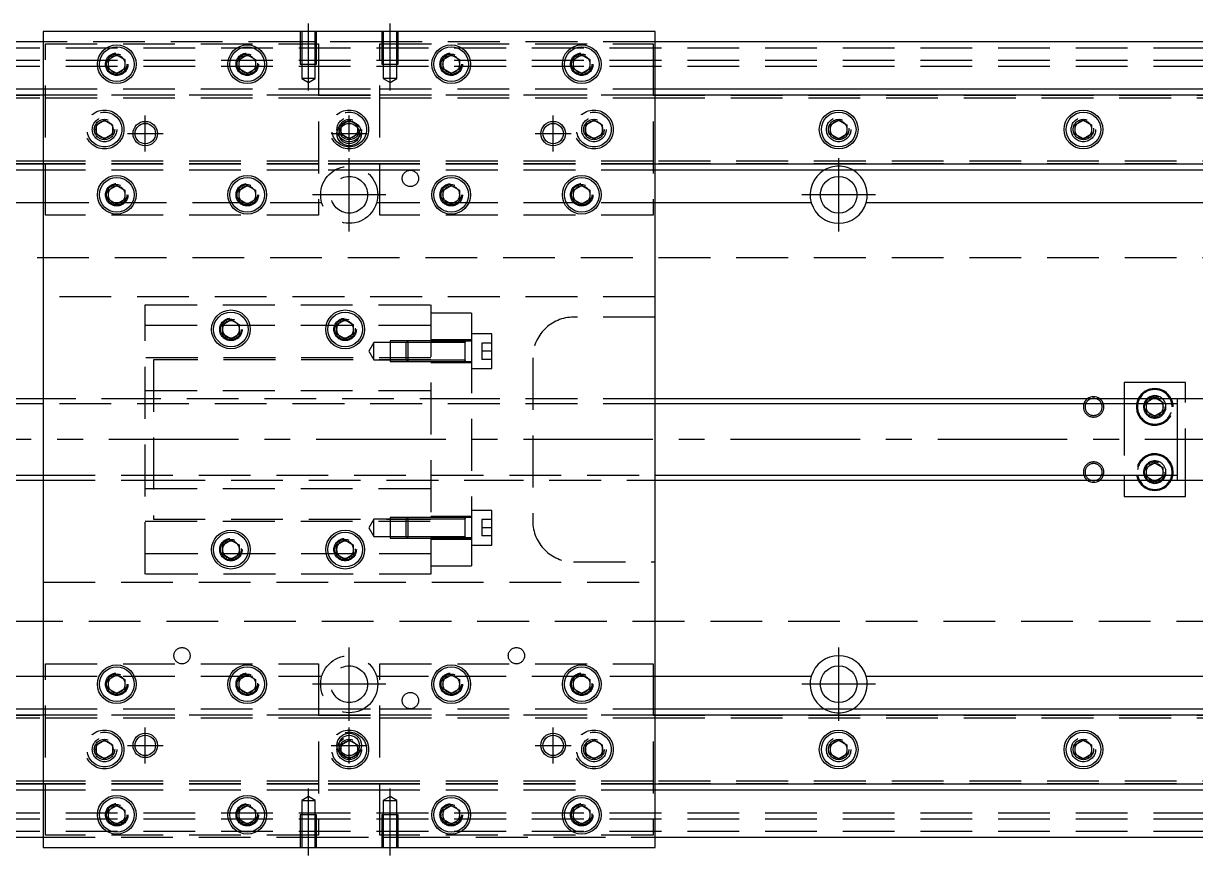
# Model space of a CAD drawing. Extents: x -20 to 741, y -255 to 102.
# Drawn here: x 180.1 to 467.5, y -102 to 102 of the extents above; entities that cross this region are included whole.
import ezdxf

# ---------------------------------------------------------------- set-up
doc = ezdxf.new("R2010")
doc.units = 0
doc.linetypes.add('CENTER', pattern=[50.8, 31.75, -6.35, 6.35, -6.35])
doc.linetypes.add('DASHED', pattern=[19.05, 12.7, -6.35])
doc.layers.get('0').update_dxf_attribs({"linetype": 'CONTINUOUS'})
doc.layers.add('CENTER', color=1, linetype='CENTER')

msp = doc.modelspace()

# ---------------------------------------------------------------- linework, layer by layer
at = {"color": 7, "linetype": 'CONTINUOUS'}
for p, q in [((335, 100), (185, 100)), ((185, 100), (185, -100)), ((335, -100), (335, 100)), ((185, 97.5), (0, 97.5)), ((520, 97.5), (335, 97.5)), ((201, 93.1547), (203, 94.309402)), ((201, 90.8453), (201, 93.1547)), ((203, 94.309402), (205, 93.1547)), ((205, 93.1547), (205, 90.8453)), ((233, 93.1547), (235, 94.309402)), ((233, 90.8453), (233, 93.1547)), ((235, 94.309402), (237, 93.1547)), ((237, 93.1547), (237, 90.8453)), ((283, 93.1547), (285, 94.309402)), ((283, 90.8453), (283, 93.1547)), ((285, 94.309402), (287, 93.1547)), ((287, 93.1547), (287, 90.8453)), ((315, 93.1547), (317, 94.309402)), ((315, 90.8453), (315, 93.1547)), ((317, 94.309402), (319, 93.1547)), ((319, 93.1547), (319, 90.8453)), ((203, 89.690598), (201, 90.8453)), ((205, 90.8453), (203, 89.690598)), ((235, 89.690598), (233, 90.8453)), ((237, 90.8453), (235, 89.690598)), ((285, 89.690598), (283, 90.8453)), ((287, 90.8453), (285, 89.690598)), ((317, 89.690598), (315, 90.8453)), ((319, 90.8453), (317, 89.690598)), ((0, 86), (185, 86)), ((0, 84.460392), (185, 84.460392)), ((335, 86), (520, 86)), ((335, 84.460392), (520, 84.460392)), ((378, 77.1547), (380, 78.309402)), ((380, 78.309402), (382, 77.1547)), ((438, 77.1547), (440, 78.309402)), ((440, 78.309402), (442, 77.1547)), ((378, 74.8453), (378, 77.1547)), ((380, 73.690598), (378, 74.8453)), ((382, 74.8453), (380, 73.690598)), ((382, 77.1547), (382, 74.8453)), ((438, 74.8453), (438, 77.1547)), ((440, 73.690598), (438, 74.8453)), ((442, 74.8453), (440, 73.690598)), ((442, 77.1547), (442, 74.8453)), ((185, 67.539608), (0, 67.539608)), ((520, 67.539608), (335, 67.539608)), ((185, 66), (0, 66)), ((520, 66), (335, 66)), ((201, 61.1547), (203, 62.309402)), ((201, 58.8453), (201, 61.1547)), ((203, 62.309402), (205, 61.1547)), ((205, 61.1547), (205, 58.8453)), ((233, 61.1547), (235, 62.309402)), ((233, 58.8453), (233, 61.1547)), ((235, 62.309402), (237, 61.1547)), ((237, 61.1547), (237, 58.8453)), ((283, 61.1547), (285, 62.309402)), ((283, 58.8453), (283, 61.1547)), ((285, 62.309402), (287, 61.1547)), ((287, 61.1547), (287, 58.8453)), ((315, 61.1547), (317, 62.309402)), ((315, 58.8453), (315, 61.1547)), ((317, 62.309402), (319, 61.1547)), ((319, 61.1547), (319, 58.8453)), ((185, 58), (146.708204, 58)), ((203, 57.690598), (201, 58.8453)), ((205, 58.8453), (203, 57.690598)), ((235, 57.690598), (233, 58.8453)), ((237, 58.8453), (235, 57.690598)), ((285, 57.690598), (283, 58.8453)), ((287, 58.8453), (285, 57.690598)), ((317, 57.690598), (315, 58.8453)), ((319, 58.8453), (317, 57.690598)), ((373.291796, 58), (335, 58)), ((493.291796, 58), (386.708204, 58)), ((229, 28.1547), (231, 29.309402)), ((231, 29.309402), (233, 28.1547)), ((257, 28.1547), (259, 29.309402)), ((259, 29.309402), (261, 28.1547)), ((229, 25.8453), (229, 28.1547)), ((233, 28.1547), (233, 25.8453)), ((257, 25.8453), (257, 28.1547)), ((261, 28.1547), (261, 25.8453)), ((231, 24.690598), (229, 25.8453)), ((233, 25.8453), (231, 24.690598)), ((259, 24.690598), (257, 25.8453)), ((261, 25.8453), (259, 24.690598)), ((450, 14), (450, 10)), ((465, 14), (450, 14)), ((465, 10), (465, 14)), ((185, 10), (28, 10)), ((463, 10), (335, 10)), ((456.964102, 10), (457.5, 10.309402)), ((457.5, 10.309402), (458.035898, 10)), ((463, 10), (462.995, 10)), ((463, 10), (463, -10)), ((472, 10), (463, 10)), ((463.005, 10), (463, 10)), ((28, -10), (185, -10)), ((335, -10), (463, -10)), ((450, -10), (450, -14)), ((457.5, -10.309402), (456.964102, -10)), ((458.035898, -10), (457.5, -10.309402)), ((462.995, -10), (463, -10)), ((463, -10), (472, -10)), ((463, -10), (463.005, -10)), ((465, -14), (465, -10)), ((450, -14), (465, -14)), ((288.4, -19.550636), (288.4, -19.15063)), ((229, -25.8453), (231, -24.690598)), ((229, -28.1547), (229, -25.8453)), ((231, -24.690598), (233, -25.8453)), ((233, -25.8453), (233, -28.1547)), ((257, -25.8453), (259, -24.690598)), ((257, -28.1547), (257, -25.8453)), ((259, -24.690598), (261, -25.8453)), ((261, -25.8453), (261, -28.1547)), ((288.4, -24.15064), (288.4, -23.750636)), ((231, -29.309402), (229, -28.1547)), ((233, -28.1547), (231, -29.309402)), ((259, -29.309402), (257, -28.1547)), ((261, -28.1547), (259, -29.309402)), ((146.708204, -58), (185, -58)), ((201, -58.8453), (203, -57.690598)), ((201, -61.1547), (201, -58.8453)), ((203, -57.690598), (205, -58.8453)), ((205, -58.8453), (205, -61.1547)), ((233, -58.8453), (235, -57.690598)), ((233, -61.1547), (233, -58.8453)), ((235, -57.690598), (237, -58.8453)), ((237, -58.8453), (237, -61.1547)), ((283, -58.8453), (285, -57.690598)), ((283, -61.1547), (283, -58.8453)), ((285, -57.690598), (287, -58.8453)), ((287, -58.8453), (287, -61.1547)), ((315, -58.8453), (317, -57.690598)), ((315, -61.1547), (315, -58.8453)), ((317, -57.690598), (319, -58.8453)), ((319, -58.8453), (319, -61.1547)), ((335, -58), (373.291796, -58)), ((386.708204, -58), (493.291796, -58)), ((203, -62.309402), (201, -61.1547)), ((205, -61.1547), (203, -62.309402)), ((235, -62.309402), (233, -61.1547)), ((237, -61.1547), (235, -62.309402)), ((285, -62.309402), (283, -61.1547)), ((287, -61.1547), (285, -62.309402)), ((317, -62.309402), (315, -61.1547)), ((319, -61.1547), (317, -62.309402)), ((0, -66), (185, -66)), ((335, -66), (520, -66)), ((0, -67.539608), (185, -67.539608)), ((335, -67.539608), (520, -67.539608)), ((378, -74.8453), (380, -73.690598)), ((380, -73.690598), (382, -74.8453)), ((438, -74.8453), (440, -73.690598)), ((440, -73.690598), (442, -74.8453)), ((378, -77.1547), (378, -74.8453)), ((380, -78.309402), (378, -77.1547)), ((382, -77.1547), (380, -78.309402)), ((382, -74.8453), (382, -77.1547)), ((438, -77.1547), (438, -74.8453)), ((440, -78.309402), (438, -77.1547)), ((442, -77.1547), (440, -78.309402)), ((442, -74.8453), (442, -77.1547)), ((185, -84.460392), (0, -84.460392)), ((185, -86), (0, -86)), ((520, -84.460392), (335, -84.460392)), ((520, -86), (335, -86)), ((201, -90.8453), (203, -89.690598)), ((201, -93.1547), (201, -90.8453)), ((203, -89.690598), (205, -90.8453)), ((205, -90.8453), (205, -93.1547)), ((233, -90.8453), (235, -89.690598)), ((233, -93.1547), (233, -90.8453)), ((235, -89.690598), (237, -90.8453)), ((237, -90.8453), (237, -93.1547)), ((283, -90.8453), (285, -89.690598)), ((283, -93.1547), (283, -90.8453)), ((285, -89.690598), (287, -90.8453)), ((287, -90.8453), (287, -93.1547)), ((315, -90.8453), (317, -89.690598)), ((315, -93.1547), (315, -90.8453)), ((317, -89.690598), (319, -90.8453)), ((319, -90.8453), (319, -93.1547)), ((203, -94.309402), (201, -93.1547)), ((205, -93.1547), (203, -94.309402)), ((235, -94.309402), (233, -93.1547)), ((237, -93.1547), (235, -94.309402)), ((285, -94.309402), (283, -93.1547)), ((287, -93.1547), (285, -94.309402)), ((317, -94.309402), (315, -93.1547)), ((319, -93.1547), (317, -94.309402)), ((0, -97.5), (185, -97.5)), ((335, -97.5), (520, -97.5)), ((185, -100), (335, -100))]:
    msp.add_line(p, q, dxfattribs=at)
at = {"color": 3, "linetype": 'DASHED'}
for p, q in [((248.000006, 100), (248.000006, 92)), ((248.35, 100), (248.35, 92)), ((251.65, 92), (251.65, 100)), ((251.999994, 92), (251.999994, 100)), ((268.000006, 100), (268.000006, 92)), ((268.35, 100), (268.35, 92)), ((271.65, 92), (271.65, 100)), ((271.999994, 92), (271.999994, 100)), ((0, 96), (520, 96)), ((248.000006, 97.5), (185, 97.5)), ((185.5, 97), (252.5, 97)), ((185.5, 55), (185.5, 97)), ((251.999994, 97.5), (248.000006, 97.5)), ((268.000006, 97.5), (251.999994, 97.5)), ((252.5, 97), (252.5, 55)), ((267.5, 55), (267.5, 97)), ((267.5, 97), (334.5, 97)), ((271.999994, 97.5), (268.000006, 97.5)), ((335, 97.5), (271.999994, 97.5)), ((334.5, 97), (334.5, 55)), ((0, 93), (520, 93)), ((200.5, 92), (200.512884, 92.253488)), ((237.483582, 92.286038), (237.5, 92)), ((248.000006, 92), (251.999994, 92)), ((248.35, 92), (248.35, 88.5)), ((251.65, 88.5), (251.65, 92)), ((268.000006, 92), (271.999994, 92)), ((268.35, 92), (268.35, 88.5)), ((271.65, 88.5), (271.65, 92)), ((282.5, 92), (282.518502, 92.303588)), ((314.5, 92), (314.512884, 92.253488)), ((0, 91.5), (520, 91.5)), ((251.65, 88.5), (248.35, 88.5)), ((248.35, 88.5), (250, 87.547372)), ((250, 87.547372), (251.65, 88.5)), ((271.65, 88.5), (268.35, 88.5)), ((268.35, 88.5), (270, 87.547372)), ((270, 87.547372), (271.65, 88.5)), ((0, 84.403994), (185.5, 84.403994)), ((0, 83.8), (185.5, 83.8)), ((185, 86), (185.5, 86)), ((185, 84.460392), (185.5, 84.460392)), ((185.5, 86), (252.5, 86)), ((185.5, 84.460392), (252.5, 84.460392)), ((252.5, 84.403994), (185.5, 84.403994)), ((185.5, 83.8), (252.5, 83.8)), ((252.5, 86), (267.5, 86)), ((252.5, 84.460392), (267.5, 84.460392)), ((252.5, 84.403994), (267.5, 84.403994)), ((252.5, 83.8), (267.5, 83.8)), ((267.5, 86), (334.5, 86)), ((267.5, 84.460392), (334.5, 84.460392)), ((334.5, 84.403994), (267.5, 84.403994)), ((267.5, 83.8), (334.5, 83.8)), ((334.5, 86), (335, 86)), ((334.5, 84.460392), (335, 84.460392)), ((334.5, 84.403994), (520, 84.403994)), ((334.5, 83.8), (520, 83.8)), ((198, 77.1547), (200, 78.309402)), ((200, 78.309402), (202, 77.1547)), ((258, 77.1547), (260, 78.309402)), ((260, 78.309402), (262, 77.1547)), ((318, 77.1547), (320, 78.309402)), ((320, 78.309402), (322, 77.1547)), ((197.5, 76), (197.534018, 76.411016)), ((198, 74.8453), (198, 77.1547)), ((200, 73.690598), (198, 74.8453)), ((202, 74.8453), (200, 73.690598)), ((202, 77.1547), (202, 74.8453)), ((257.5, 76), (257.534018, 76.411016)), ((258, 74.8453), (258, 77.1547)), ((260, 73.690598), (258, 74.8453)), ((262, 74.8453), (260, 73.690598)), ((262, 77.1547), (262, 74.8453)), ((317.5, 76), (317.534018, 76.411016)), ((318, 74.8453), (318, 77.1547)), ((320, 73.690598), (318, 74.8453)), ((322, 74.8453), (320, 73.690598)), ((322, 77.1547), (322, 74.8453)), ((382.483582, 76.286038), (382.5, 76)), ((442.483582, 76.286038), (442.5, 76)), ((185.5, 68.2), (0, 68.2)), ((185.5, 67.596006), (0, 67.596006)), ((185.5, 67.539608), (185, 67.539608)), ((252.5, 68.2), (185.5, 68.2)), ((252.5, 67.596006), (185.5, 67.596006)), ((252.5, 67.539608), (185.5, 67.539608)), ((267.5, 68.2), (252.5, 68.2)), ((267.5, 67.596006), (252.5, 67.596006)), ((267.5, 67.539608), (252.5, 67.539608)), ((334.5, 68.2), (267.5, 68.2)), ((334.5, 67.596006), (267.5, 67.596006)), ((334.5, 67.539608), (267.5, 67.539608)), ((520, 68.2), (334.5, 68.2)), ((520, 67.596006), (334.5, 67.596006)), ((335, 67.539608), (334.5, 67.539608)), ((185.5, 66), (185, 66)), ((252.5, 66), (185.5, 66)), ((267.5, 66), (252.5, 66)), ((334.5, 66), (267.5, 66)), ((335, 66), (334.5, 66)), ((185.5, 58), (185, 58)), ((253.291796, 58), (185.5, 58)), ((200.5, 60), (200.512884, 60.253488)), ((232.5, 60), (232.512884, 60.253488)), ((334.5, 58), (266.708204, 58)), ((282.5, 60), (282.518502, 60.303588)), ((314.5, 60), (314.512884, 60.253488)), ((335, 58), (334.5, 58)), ((252.5, 55), (185.5, 55)), ((334.5, 55), (267.5, 55)), ((520, 44.5), (5.640312, 44.5)), ((335, 35), (185, 35)), ((210, -33), (210, 33)), ((210, 33), (280, 33)), ((280, 33), (280, -33)), ((290, 31), (280, 31)), ((290, 31), (290, 24.098756)), ((335, 30), (315, 30)), ((210, 28), (280, 28)), ((228.5, 27), (228.518502, 27.303588)), ((261.483582, 27.286038), (261.5, 27)), ((295, 25.900636), (290, 25.900636)), ((295, 17.400636), (295, 25.900636)), ((266, 23.750636), (264.787564, 21.650636)), ((266, 19.550636), (266, 23.750636)), ((270, 23.750636), (266, 23.750636)), ((270, 24.15063), (270, 19.15064)), ((274.39998, 24.15063), (270, 24.15063)), ((273.99998, 23.750636), (270, 23.750636)), ((274.4, 24.150636), (274, 23.750636)), ((274, 19.550636), (274, 23.750636)), ((280, 23.750636), (274, 23.750636)), ((274.4, 24.150636), (274.4, 19.150636)), ((280, 24.150636), (274.4, 24.150636)), ((280, 24.15063), (274.4, 24.15063)), ((290, 24.400636), (280, 24.400636)), ((290, 24.098756), (280, 24.098756)), ((288.405, 24.150636), (280.00002, 24.150636)), ((288.4, 23.750636), (280.00002, 23.750636)), ((290, 24.150636), (288.395, 24.150636)), ((288.4, 23.893236), (288.4, 24.150636)), ((288.4, 24.150636), (288.4, 23.893186)), ((288.4, 19.408084), (288.4, 23.893236)), ((290, 24.098756), (290, -24.098756)), ((292.5, 23.650636), (292.5, 21.650636)), ((295, 23.650636), (292.5, 23.650636)), ((264.787564, 21.650636), (266, 19.550636)), ((292.5, 21.650636), (292.5, 19.650636)), ((295, 21.650636), (292.5, 21.650636)), ((280, 20), (210, 20)), ((212, 19.5), (212, -19.5)), ((280, 19.5), (212, 19.5)), ((266, 19.550636), (270, 19.550636)), ((270, 19.550636), (273.99998, 19.550636)), ((270, 19.15064), (274.39998, 19.15064)), ((274, 19.550636), (274.4, 19.150636)), ((274, 19.550636), (280, 19.550636)), ((274.4, 19.15064), (280, 19.15064)), ((274.4, 19.150636), (280, 19.150636)), ((280, 18.900636), (290, 18.900636)), ((280.00002, 19.550636), (288.4, 19.550636)), ((280.00002, 19.150636), (288.405, 19.150636)), ((288.395, 19.150636), (290, 19.150636)), ((288.4, 19.408102), (288.4, 19.150636)), ((288.4, 19.150636), (288.4, 19.408084)), ((290, 17.400636), (295, 17.400636)), ((295, 19.650636), (292.5, 19.650636)), ((305, 20), (305, -20)), ((210, 12), (280, 12)), ((211.99998, 10), (185, 10)), ((335, 8.75), (185, 8.75)), ((290, 10), (212, 10)), ((335, 10), (290.00002, 10)), ((450, 10), (450, 8.75)), ((450, 8.75), (450, -8.75)), ((455.5, 9.1547), (456.964102, 10)), ((455.5, 8.75), (455.5, 9.1547)), ((455.5, 6.8453), (455.5, 8.75)), ((458.035898, 10), (459.5, 9.1547)), ((459.5, 9.1547), (459.5, 8.75)), ((459.5, 8.75), (459.5, 6.8453)), ((465, -10), (465, 10)), ((455, 8), (455.018502, 8.303588)), ((457.5, 5.690598), (455.5, 6.8453)), ((459.5, 6.8453), (457.5, 5.690598)), ((455.5, -6.8453), (457.5, -5.690598)), ((457.5, -5.690598), (459.5, -6.8453)), ((455, -8), (455.018502, -7.696412)), ((455.5, -8.75), (455.5, -6.8453)), ((459.5, -6.8453), (459.5, -8.75)), ((185, -8.75), (335, -8.75)), ((185, -10), (211.99998, -10)), ((212, -10), (290, -10)), ((290.00002, -10), (335, -10)), ((450, -8.75), (450, -10)), ((455.5, -9.1547), (455.5, -8.75)), ((456.964102, -10), (455.5, -9.1547)), ((459.5, -9.1547), (458.035898, -10)), ((459.5, -8.75), (459.5, -9.1547)), ((463, -9.999498), (463, -10)), ((210, -12), (280, -12)), ((210, -20), (280, -20)), ((212, -19.5), (280, -19.5)), ((266, -19.550636), (264.787564, -21.650636)), ((266, -23.750636), (266, -19.550636)), ((270, -19.550636), (266, -19.550636)), ((270, -19.15064), (270, -24.15063)), ((274.39998, -19.15064), (270, -19.15064)), ((273.99998, -19.550636), (270, -19.550636)), ((274.4, -19.150636), (274, -19.550636)), ((274, -23.750636), (274, -19.550636)), ((280, -19.550636), (274, -19.550636)), ((274.4, -19.150636), (274.4, -24.150636)), ((280, -19.150636), (274.4, -19.150636)), ((280, -19.15064), (274.4, -19.15064)), ((290, -18.900636), (280, -18.900636)), ((288.405, -19.150636), (280.00002, -19.150636)), ((288.4, -19.550636), (280.00002, -19.550636)), ((290, -19.150636), (288.395, -19.150636)), ((288.4, -19.408034), (288.4, -19.150636)), ((288.4, -19.150636), (288.4, -19.408084)), ((288.4, -23.893186), (288.4, -19.408034)), ((295, -17.400636), (290, -17.400636)), ((292.5, -19.650636), (292.5, -21.650636)), ((295, -19.650636), (292.5, -19.650636)), ((295, -25.900636), (295, -17.400636)), ((264.787564, -21.650636), (266, -23.750636)), ((292.5, -21.650636), (292.5, -23.650636)), ((295, -21.650636), (292.5, -21.650636)), ((266, -23.750636), (270, -23.750636)), ((270, -23.750636), (273.99998, -23.750636)), ((270, -24.15063), (274.39998, -24.15063)), ((274, -23.750636), (274.4, -24.150636)), ((274, -23.750636), (280, -23.750636)), ((274.4, -24.15063), (280, -24.15063)), ((274.4, -24.150636), (280, -24.150636)), ((290, -24.098756), (280, -24.098756)), ((290, -24.098756), (280, -24.098756)), ((280, -24.400636), (290, -24.400636)), ((280.00002, -23.750636), (288.4, -23.750636)), ((280.00002, -24.150636), (288.405, -24.150636)), ((288.395, -24.150636), (290, -24.150636)), ((288.4, -23.893168), (288.4, -24.150636)), ((288.4, -24.150636), (288.4, -23.893186)), ((290, -24.098756), (290, -31)), ((295, -23.650636), (292.5, -23.650636)), ((280, -28), (210, -28)), ((233.483582, -26.713962), (233.5, -27)), ((261.483582, -26.713962), (261.5, -27)), ((290, -25.900636), (295, -25.900636)), ((280, -31), (290, -31)), ((315, -30), (335, -30)), ((280, -33), (210, -33)), ((185, -35), (335, -35)), ((5.640312, -44.5), (520, -44.5)), ((185.5, -55), (252.5, -55)), ((185.5, -97), (185.5, -55)), ((252.5, -55), (252.5, -97)), ((267.5, -97), (267.5, -55)), ((267.5, -55), (334.5, -55)), ((334.5, -55), (334.5, -97)), ((185, -58), (185.5, -58)), ((185.5, -58), (253.291796, -58)), ((200.5, -60), (200.512884, -59.746512)), ((237.483582, -59.713962), (237.5, -60)), ((266.708204, -58), (334.5, -58)), ((282.5, -60), (282.518502, -59.696412)), ((312.691578, -58), (313.25, -58)), ((319.483582, -59.713962), (319.5, -60)), ((334.5, -58), (335, -58)), ((185, -66), (185.5, -66)), ((185.5, -66), (252.5, -66)), ((252.5, -66), (267.5, -66)), ((267.5, -66), (334.5, -66)), ((334.5, -66), (335, -66)), ((0, -67.596006), (185.5, -67.596006)), ((0, -68.2), (185.5, -68.2)), ((185, -67.539608), (185.5, -67.539608)), ((185.5, -67.539608), (252.5, -67.539608)), ((252.5, -67.596006), (185.5, -67.596006)), ((185.5, -68.2), (252.5, -68.2)), ((252.5, -67.539608), (267.5, -67.539608)), ((252.5, -67.596006), (267.5, -67.596006)), ((252.5, -68.2), (267.5, -68.2)), ((267.5, -67.539608), (334.5, -67.539608)), ((334.5, -67.596006), (267.5, -67.596006)), ((267.5, -68.2), (334.5, -68.2)), ((334.5, -67.539608), (335, -67.539608)), ((334.5, -67.596006), (520, -67.596006)), ((334.5, -68.2), (520, -68.2)), ((198, -74.8453), (200, -73.690598)), ((200, -73.690598), (202, -74.8453)), ((258, -74.8453), (260, -73.690598)), ((260, -73.690598), (262, -74.8453)), ((318, -74.8453), (320, -73.690598)), ((320, -73.690598), (322, -74.8453)), ((197.5, -76), (197.534018, -75.588984)), ((198, -77.1547), (198, -74.8453)), ((200, -78.309402), (198, -77.1547)), ((202, -77.1547), (200, -78.309402)), ((202, -74.8453), (202, -77.1547)), ((257.5, -76), (257.534018, -75.588984)), ((258, -77.1547), (258, -74.8453)), ((260, -78.309402), (258, -77.1547)), ((262, -77.1547), (260, -78.309402)), ((262, -74.8453), (262, -77.1547)), ((317.5, -76), (317.534018, -75.588984)), ((318, -77.1547), (318, -74.8453)), ((320, -78.309402), (318, -77.1547)), ((322, -77.1547), (320, -78.309402)), ((322, -74.8453), (322, -77.1547)), ((377.5, -76), (377.534018, -75.588984)), ((442.483582, -75.713962), (442.5, -76)), ((185.5, -83.8), (0, -83.8)), ((185.5, -84.403994), (0, -84.403994)), ((185.5, -84.460392), (185, -84.460392)), ((185.5, -86), (185, -86)), ((252.5, -83.8), (185.5, -83.8)), ((252.5, -84.403994), (185.5, -84.403994)), ((252.5, -84.460392), (185.5, -84.460392)), ((252.5, -86), (185.5, -86)), ((267.5, -83.8), (252.5, -83.8)), ((267.5, -84.403994), (252.5, -84.403994)), ((267.5, -84.460392), (252.5, -84.460392)), ((267.5, -86), (252.5, -86)), ((334.5, -83.8), (267.5, -83.8)), ((334.5, -84.403994), (267.5, -84.403994)), ((334.5, -84.460392), (267.5, -84.460392)), ((334.5, -86), (267.5, -86)), ((520, -83.8), (334.5, -83.8)), ((520, -84.403994), (334.5, -84.403994)), ((335, -84.460392), (334.5, -84.460392)), ((335, -86), (334.5, -86)), ((250, -87.547372), (248.35, -88.5)), ((248.35, -88.5), (251.65, -88.5)), ((248.35, -88.5), (248.35, -92)), ((251.65, -88.5), (250, -87.547372)), ((251.65, -92), (251.65, -88.5)), ((270, -87.547372), (268.35, -88.5)), ((268.35, -88.5), (271.65, -88.5)), ((268.35, -88.5), (268.35, -92)), ((271.65, -88.5), (270, -87.547372)), ((271.65, -92), (271.65, -88.5)), ((0, -91.5), (520, -91.5)), ((200.5, -92), (200.512884, -91.746512)), ((237.483582, -91.713962), (237.5, -92)), ((282.5, -92), (282.518502, -91.696412)), ((319.483582, -91.713962), (319.5, -92)), ((0, -93), (520, -93)), ((251.999994, -92), (248.000006, -92)), ((248.000006, -92), (248.000006, -100)), ((248.35, -92), (248.35, -100)), ((251.65, -100), (251.65, -92)), ((251.999994, -100), (251.999994, -92)), ((271.999994, -92), (268.000006, -92)), ((268.000006, -92), (268.000006, -100)), ((268.35, -92), (268.35, -100)), ((271.65, -100), (271.65, -92)), ((271.999994, -100), (271.999994, -92)), ((0, -96), (520, -96)), ((185, -97.5), (248.000006, -97.5)), ((252.5, -97), (185.5, -97)), ((248.000006, -97.5), (251.999994, -97.5)), ((251.999994, -97.5), (268.000006, -97.5)), ((334.5, -97), (267.5, -97)), ((268.000006, -97.5), (271.999994, -97.5)), ((271.999994, -97.5), (335, -97.5))]:
    msp.add_line(p, q, dxfattribs=at)
at = {"color": 3, "linetype": 'CONTINUOUS'}
for p, q in [((185, 8.75), (28, 8.75)), ((463, 8.75), (335, 8.75)), ((28, -8.75), (185, -8.75)), ((335, -8.75), (463, -8.75))]:
    msp.add_line(p, q, dxfattribs=at)
at = {"color": 7, "linetype": 'CONTINUOUS'}
for centre, radius in [((203, 92), 4.75), ((203, 92), 4.25), ((235, 92), 4.75), ((235, 92), 4.25), ((285, 92), 4.75), ((285, 92), 4.25), ((317, 92), 4.75), ((317, 92), 4.25), ((380, 76), 4.75), ((440, 76), 4.75), ((200, 76), 2.1), ((260, 75), 3), ((260, 76), 2.1), ((320, 76), 2.1), ((380, 76), 4.25), ((440, 76), 4.25), ((210, 75), 2.5), ((260, 75), 2.5), ((310, 75), 2.5), ((203, 60), 4.75), ((203, 60), 4.25), ((235, 60), 4.75), ((235, 60), 4.25), ((285, 60), 4.75), ((285, 60), 4.25), ((317, 60), 4.75), ((317, 60), 4.25), ((380, 60), 4.5), ((231, 27), 4.75), ((259, 27), 4.75), ((231, 27), 4.25), ((259, 27), 4.25), ((231, -27), 4.75), ((231, -27), 4.25), ((259, -27), 4.75), ((259, -27), 4.25), ((203, -60), 4.75), ((203, -60), 4.25), ((235, -60), 4.75), ((235, -60), 4.25), ((285, -60), 4.75), ((285, -60), 4.25), ((317, -60), 4.75), ((317, -60), 4.25), ((380, -60), 4.5), ((380, -76), 4.75), ((380, -76), 4.25), ((440, -76), 4.75), ((440, -76), 4.25), ((200, -76), 2.1), ((210, -75), 2.5), ((260, -75), 3), ((260, -75), 2.5), ((260, -76), 2.1), ((310, -75), 2.5), ((320, -76), 2.1), ((203, -92), 4.75), ((203, -92), 4.25), ((235, -92), 4.75), ((235, -92), 4.25), ((285, -92), 4.75), ((285, -92), 4.25), ((317, -92), 4.75), ((317, -92), 4.25)]:
    msp.add_circle(centre, radius, dxfattribs=at)
at = {"color": 3, "linetype": 'DASHED'}
for centre, radius in [((203, 92), 2.75), ((203, 92), 2.5), ((235, 92), 2.75), ((235, 92), 2.5), ((285, 92), 2.75), ((285, 92), 2.5), ((317, 92), 2.75), ((317, 92), 2.5), ((200, 76), 4.75), ((260, 76), 4.75), ((320, 76), 4.75), ((200, 76), 4.25), ((200, 76), 3), ((200, 76), 2.5), ((260, 76), 4.25), ((260, 76), 3), ((260, 76), 2.5), ((320, 76), 4.25), ((320, 76), 3), ((320, 76), 2.5), ((380, 76), 3), ((380, 76), 2.5), ((440, 76), 3), ((440, 76), 2.5), ((260, 60), 7), ((260, 60), 4.5), ((275, 64), 2), ((203, 60), 2.75), ((203, 60), 2.5), ((235, 60), 2.75), ((235, 60), 2.5), ((285, 60), 2.75), ((285, 60), 2.5), ((317, 60), 2.75), ((317, 60), 2.5), ((231, 27), 2.75), ((231, 27), 2.5), ((259, 27), 2.75), ((259, 27), 2.5), ((457.5, 8), 2.5), ((457.5, -8), 2.5), ((231, -27), 2.75), ((231, -27), 2.5), ((259, -27), 2.75), ((259, -27), 2.5), ((219, -53), 2), ((301, -53), 2), ((260, -60), 7), ((203, -60), 2.75), ((235, -60), 2.75), ((260, -60), 4.5), ((285, -60), 2.75), ((317, -60), 2.75), ((203, -60), 2.5), ((235, -60), 2.5), ((285, -60), 2.5), ((317, -60), 2.5), ((275, -64), 2), ((200, -76), 4.75), ((200, -76), 4.25), ((260, -76), 4.75), ((260, -76), 4.25), ((320, -76), 4.75), ((320, -76), 4.25), ((200, -76), 3), ((200, -76), 2.5), ((260, -76), 3), ((260, -76), 2.5), ((320, -76), 3), ((320, -76), 2.5), ((380, -76), 3), ((380, -76), 2.5), ((440, -76), 3), ((440, -76), 2.5), ((203, -92), 2.75), ((203, -92), 2.5), ((235, -92), 2.75), ((235, -92), 2.5), ((285, -92), 2.75), ((285, -92), 2.5), ((317, -92), 2.75), ((317, -92), 2.5)]:
    msp.add_circle(centre, radius, dxfattribs=at)
at = {"color": 3, "linetype": 'CONTINUOUS'}
for centre in [(210, 75), (310, 75), (210, -75), (310, -75)]:
    msp.add_circle(centre, 3, dxfattribs=at)
at = {"color": 7, "linetype": 'CONTINUOUS'}
for centre, radius, start, end in [((203, 92), 2.1, 162.24721, 180), ((203, 92), 2.1, 180, 197.75279), ((203, 92), 2.1, 137.75279, 162.24721), ((203, 92), 2.1, 102.24721, 137.75279), ((203, 92), 2.1, 77.75279, 102.24721), ((203, 92), 2.1, 42.24721, 77.75279), ((203, 92), 2.1, 17.75279, 42.24721), ((203, 92), 2.1, 342.24721, 17.75279), ((235, 92), 2.1, 162.24721, 180), ((235, 92), 2.1, 180, 197.75279), ((235, 92), 2.1, 137.75279, 162.24721), ((235, 92), 2.1, 102.24721, 137.75279), ((235, 92), 2.1, 77.75279, 102.24721), ((235, 92), 2.1, 42.24721, 77.75279), ((235, 92), 2.1, 17.75279, 42.24721), ((235, 92), 2.1, 342.24721, 17.75279), ((285, 92), 2.1, 162.24721, 180), ((285, 92), 2.1, 180, 197.75279), ((285, 92), 2.1, 137.75279, 162.24721), ((285, 92), 2.1, 102.24721, 137.75279), ((285, 92), 2.1, 77.75279, 102.24721), ((285, 92), 2.1, 42.24721, 77.75279), ((285, 92), 2.1, 17.75279, 42.24721), ((285, 92), 2.1, 342.24721, 17.75279), ((317, 92), 2.1, 162.24721, 180), ((317, 92), 2.1, 180, 197.75279), ((317, 92), 2.1, 137.75279, 162.24721), ((317, 92), 2.1, 102.24721, 137.75279), ((317, 92), 2.1, 77.75279, 102.24721), ((317, 92), 2.1, 42.24721, 77.75279), ((317, 92), 2.1, 17.75279, 42.24721), ((317, 92), 2.1, 342.24721, 17.75279), ((203, 92), 2.1, 197.75279, 222.24721), ((203, 92), 2.1, 222.24721, 257.75279), ((203, 92), 2.1, 257.75279, 282.24721), ((203, 92), 2.1, 282.24721, 317.75279), ((203, 92), 2.1, 317.75279, 342.24721), ((235, 92), 2.1, 197.75279, 222.24721), ((235, 92), 2.1, 222.24721, 257.75279), ((235, 92), 2.1, 257.75279, 282.24721), ((235, 92), 2.1, 282.24721, 317.75279), ((235, 92), 2.1, 317.75279, 342.24721), ((285, 92), 2.1, 197.75279, 222.24721), ((285, 92), 2.1, 222.24721, 257.75279), ((285, 92), 2.1, 257.75279, 282.24721), ((285, 92), 2.1, 282.24721, 317.75279), ((285, 92), 2.1, 317.75279, 342.24721), ((317, 92), 2.1, 197.75279, 222.24721), ((317, 92), 2.1, 222.24721, 257.75279), ((317, 92), 2.1, 257.75279, 282.24721), ((317, 92), 2.1, 282.24721, 317.75279), ((317, 92), 2.1, 317.75279, 342.24721), ((380, 76), 2.1, 102.24721, 137.75279), ((380, 76), 2.1, 77.75279, 102.24721), ((380, 76), 2.1, 42.24721, 77.75279), ((440, 76), 2.1, 102.24721, 137.75279), ((440, 76), 2.1, 77.75279, 102.24721), ((440, 76), 2.1, 42.24721, 77.75279), ((380, 76), 2.1, 162.24721, 180), ((380, 76), 2.1, 180, 197.75279), ((380, 76), 2.1, 137.75279, 162.24721), ((380, 76), 2.1, 197.75279, 222.24721), ((380, 76), 2.1, 17.75279, 42.24721), ((380, 76), 2.1, 317.75279, 342.24721), ((380, 76), 2.1, 342.24721, 17.75279), ((440, 76), 2.1, 162.24721, 180), ((440, 76), 2.1, 180, 197.75279), ((440, 76), 2.1, 137.75279, 162.24721), ((440, 76), 2.1, 197.75279, 222.24721), ((440, 76), 2.1, 17.75279, 42.24721), ((440, 76), 2.1, 317.75279, 342.24721), ((440, 76), 2.1, 342.24721, 17.75279), ((380, 76), 2.1, 222.24721, 257.75279), ((380, 76), 2.1, 257.75279, 282.24721), ((380, 76), 2.1, 282.24721, 317.75279), ((440, 76), 2.1, 222.24721, 257.75279), ((440, 76), 2.1, 257.75279, 282.24721), ((440, 76), 2.1, 282.24721, 317.75279), ((380, 60), 7, 121.002719, 196.60155), ((380, 60), 7, 343.39845, 58.997281), ((203, 60), 2.1, 162.24721, 180), ((203, 60), 2.1, 137.75279, 162.24721), ((203, 60), 2.1, 102.24721, 137.75279), ((203, 60), 2.1, 77.75279, 102.24721), ((203, 60), 2.1, 42.24721, 77.75279), ((203, 60), 2.1, 17.75279, 42.24721), ((203, 60), 2.1, 342.24721, 17.75279), ((235, 60), 2.1, 162.24721, 180), ((235, 60), 2.1, 137.75279, 162.24721), ((235, 60), 2.1, 102.24721, 137.75279), ((235, 60), 2.1, 77.75279, 102.24721), ((235, 60), 2.1, 42.24721, 77.75279), ((235, 60), 2.1, 17.75279, 42.24721), ((235, 60), 2.1, 342.24721, 17.75279), ((285, 60), 2.1, 162.24721, 180), ((285, 60), 2.1, 137.75279, 162.24721), ((285, 60), 2.1, 102.24721, 137.75279), ((285, 60), 2.1, 77.75279, 102.24721), ((285, 60), 2.1, 42.24721, 77.75279), ((285, 60), 2.1, 17.75279, 42.24721), ((285, 60), 2.1, 342.24721, 17.75279), ((317, 60), 2.1, 162.24721, 180), ((317, 60), 2.1, 137.75279, 162.24721), ((317, 60), 2.1, 102.24721, 137.75279), ((317, 60), 2.1, 77.75279, 102.24721), ((317, 60), 2.1, 42.24721, 77.75279), ((317, 60), 2.1, 17.75279, 42.24721), ((317, 60), 2.1, 342.24721, 17.75279), ((203, 60), 2.1, 180, 197.75279), ((203, 60), 2.1, 197.75279, 222.24721), ((203, 60), 2.1, 222.24721, 257.75279), ((203, 60), 2.1, 257.75279, 282.24721), ((203, 60), 2.1, 282.24721, 317.75279), ((203, 60), 2.1, 317.75279, 342.24721), ((235, 60), 2.1, 180, 197.75279), ((235, 60), 2.1, 197.75279, 222.24721), ((235, 60), 2.1, 222.24721, 257.75279), ((235, 60), 2.1, 257.75279, 282.24721), ((235, 60), 2.1, 282.24721, 317.75279), ((235, 60), 2.1, 317.75279, 342.24721), ((285, 60), 2.1, 180, 197.75279), ((285, 60), 2.1, 197.75279, 222.24721), ((285, 60), 2.1, 222.24721, 257.75279), ((285, 60), 2.1, 257.75279, 282.24721), ((285, 60), 2.1, 282.24721, 317.75279), ((285, 60), 2.1, 317.75279, 342.24721), ((317, 60), 2.1, 180, 197.75279), ((317, 60), 2.1, 197.75279, 222.24721), ((317, 60), 2.1, 222.24721, 257.75279), ((317, 60), 2.1, 257.75279, 282.24721), ((317, 60), 2.1, 282.24721, 317.75279), ((317, 60), 2.1, 317.75279, 342.24721), ((380, 60), 7, 196.60155, 343.39845), ((231, 27), 2.1, 102.24721, 137.75279), ((231, 27), 2.1, 77.75279, 102.24721), ((231, 27), 2.1, 42.24721, 77.75279), ((259, 27), 2.1, 102.24721, 137.75279), ((259, 27), 2.1, 77.75279, 102.24721), ((259, 27), 2.1, 42.24721, 77.75279), ((231, 27), 2.1, 162.24721, 180), ((231, 27), 2.1, 180, 197.75279), ((231, 27), 2.1, 137.75279, 162.24721), ((231, 27), 2.1, 197.75279, 222.24721), ((231, 27), 2.1, 17.75279, 42.24721), ((231, 27), 2.1, 317.75279, 342.24721), ((231, 27), 2.1, 342.24721, 17.75279), ((259, 27), 2.1, 162.24721, 180), ((259, 27), 2.1, 180, 197.75279), ((259, 27), 2.1, 137.75279, 162.24721), ((259, 27), 2.1, 197.75279, 222.24721), ((259, 27), 2.1, 17.75279, 42.24721), ((259, 27), 2.1, 317.75279, 342.24721), ((259, 27), 2.1, 342.24721, 17.75279), ((231, 27), 2.1, 222.24721, 257.75279), ((231, 27), 2.1, 257.75279, 282.24721), ((231, 27), 2.1, 282.24721, 317.75279), ((259, 27), 2.1, 222.24721, 257.75279), ((259, 27), 2.1, 257.75279, 282.24721), ((259, 27), 2.1, 282.24721, 317.75279), ((457.5, 8), 4.5, 26.3878, 153.6122), ((457.5, 8), 4.25, 28.072487, 151.927513), ((442.5, 8), 2.1, 90, 107.75279), ((442.5, 8), 2.1, 72.24721, 90), ((457.5, 8), 2.1, 162.24721, 180), ((457.5, 8), 2.1, 159.075168, 162.24721), ((457.5, 8), 2.1, 137.75279, 159.075168), ((457.5, 8), 2.1, 107.75279, 137.75279), ((457.5, 8), 2.1, 102.24721, 107.75279), ((457.5, 8), 2.1, 77.75279, 102.24721), ((457.5, 8), 2.1, 72.24721, 77.75279), ((457.5, 8), 2.1, 42.24721, 72.24721), ((457.5, 8), 2.1, 20.924832, 42.24721), ((457.5, 8), 2.1, 17.75279, 20.924832), ((457.5, 8), 2.1, 342.24721, 17.75279), ((457.5, 8), 2.1, 180, 197.75279), ((457.5, 8), 2.1, 197.75279, 222.24721), ((457.5, 8), 2.1, 222.24721, 257.75279), ((457.5, 8), 2.1, 257.75279, 282.24721), ((457.5, 8), 2.1, 282.24721, 317.75279), ((457.5, 8), 2.1, 317.75279, 342.24721), ((457.5, -8), 2.1, 162.24721, 180), ((457.5, -8), 2.1, 180, 197.75279), ((457.5, -8), 2.1, 137.75279, 162.24721), ((457.5, -8), 2.1, 102.24721, 137.75279), ((457.5, -8), 2.1, 77.75279, 102.24721), ((457.5, -8), 2.1, 42.24721, 77.75279), ((457.5, -8), 2.1, 17.75279, 42.24721), ((457.5, -8), 2.1, 342.24721, 17.75279), ((442.5, -8), 2.1, 252.24721, 287.75279), ((457.5, -8), 4.5, 206.3878, 333.6122), ((457.5, -8), 4.25, 208.072487, 331.927513), ((457.5, -8), 2.1, 197.75279, 200.924832), ((457.5, -8), 2.1, 200.924832, 222.24721), ((457.5, -8), 2.1, 222.24721, 252.24721), ((457.5, -8), 2.1, 252.24721, 257.75279), ((457.5, -8), 2.1, 257.75279, 282.24721), ((457.5, -8), 2.1, 282.24721, 287.75279), ((457.5, -8), 2.1, 287.75279, 317.75279), ((457.5, -8), 2.1, 317.75279, 339.075168), ((457.5, -8), 2.1, 339.075168, 342.24721), ((231, -27), 2.1, 137.75279, 162.24721), ((231, -27), 2.1, 102.24721, 137.75279), ((231, -27), 2.1, 77.75279, 102.24721), ((231, -27), 2.1, 42.24721, 77.75279), ((231, -27), 2.1, 17.75279, 42.24721), ((259, -27), 2.1, 137.75279, 162.24721), ((259, -27), 2.1, 102.24721, 137.75279), ((259, -27), 2.1, 77.75279, 102.24721), ((259, -27), 2.1, 42.24721, 77.75279), ((259, -27), 2.1, 17.75279, 42.24721), ((231, -27), 2.1, 162.24721, 180), ((231, -27), 2.1, 180, 197.75279), ((231, -27), 2.1, 197.75279, 222.24721), ((231, -27), 2.1, 222.24721, 257.75279), ((231, -27), 2.1, 282.24721, 317.75279), ((231, -27), 2.1, 317.75279, 342.24721), ((231, -27), 2.1, 342.24721, 17.75279), ((259, -27), 2.1, 162.24721, 180), ((259, -27), 2.1, 180, 197.75279), ((259, -27), 2.1, 197.75279, 222.24721), ((259, -27), 2.1, 222.24721, 257.75279), ((259, -27), 2.1, 282.24721, 317.75279), ((259, -27), 2.1, 317.75279, 342.24721), ((259, -27), 2.1, 342.24721, 17.75279), ((231, -27), 2.1, 257.75279, 282.24721), ((259, -27), 2.1, 257.75279, 282.24721), ((380, -60), 7, 16.60155, 163.39845), ((203, -60), 2.1, 162.24721, 180), ((203, -60), 2.1, 180, 197.75279), ((203, -60), 2.1, 137.75279, 162.24721), ((203, -60), 2.1, 102.24721, 137.75279), ((203, -60), 2.1, 77.75279, 102.24721), ((203, -60), 2.1, 42.24721, 77.75279), ((203, -60), 2.1, 17.75279, 42.24721), ((203, -60), 2.1, 342.24721, 17.75279), ((235, -60), 2.1, 162.24721, 180), ((235, -60), 2.1, 180, 197.75279), ((235, -60), 2.1, 137.75279, 162.24721), ((235, -60), 2.1, 102.24721, 137.75279), ((235, -60), 2.1, 77.75279, 102.24721), ((235, -60), 2.1, 42.24721, 77.75279), ((235, -60), 2.1, 17.75279, 42.24721), ((235, -60), 2.1, 342.24721, 17.75279), ((285, -60), 2.1, 162.24721, 180), ((285, -60), 2.1, 180, 197.75279), ((285, -60), 2.1, 137.75279, 162.24721), ((285, -60), 2.1, 102.24721, 137.75279), ((285, -60), 2.1, 77.75279, 102.24721), ((285, -60), 2.1, 42.24721, 77.75279), ((285, -60), 2.1, 17.75279, 42.24721), ((285, -60), 2.1, 342.24721, 17.75279), ((317, -60), 2.1, 162.24721, 180), ((317, -60), 2.1, 180, 197.75279), ((317, -60), 2.1, 137.75279, 162.24721), ((317, -60), 2.1, 102.24721, 137.75279), ((317, -60), 2.1, 77.75279, 102.24721), ((317, -60), 2.1, 42.24721, 77.75279), ((317, -60), 2.1, 17.75279, 42.24721), ((317, -60), 2.1, 342.24721, 17.75279), ((380, -60), 7, 163.39845, 238.997281), ((380, -60), 7, 301.002719, 16.60155), ((203, -60), 2.1, 197.75279, 222.24721), ((203, -60), 2.1, 222.24721, 257.75279), ((203, -60), 2.1, 257.75279, 282.24721), ((203, -60), 2.1, 282.24721, 317.75279), ((203, -60), 2.1, 317.75279, 342.24721), ((235, -60), 2.1, 197.75279, 222.24721), ((235, -60), 2.1, 222.24721, 257.75279), ((235, -60), 2.1, 257.75279, 282.24721), ((235, -60), 2.1, 282.24721, 317.75279), ((235, -60), 2.1, 317.75279, 342.24721), ((285, -60), 2.1, 197.75279, 222.24721), ((285, -60), 2.1, 222.24721, 257.75279), ((285, -60), 2.1, 257.75279, 282.24721), ((285, -60), 2.1, 282.24721, 317.75279), ((285, -60), 2.1, 317.75279, 342.24721), ((317, -60), 2.1, 197.75279, 222.24721), ((317, -60), 2.1, 222.24721, 257.75279), ((317, -60), 2.1, 257.75279, 282.24721), ((317, -60), 2.1, 282.24721, 317.75279), ((317, -60), 2.1, 317.75279, 342.24721), ((380, -76), 2.1, 137.75279, 162.24721), ((380, -76), 2.1, 102.24721, 137.75279), ((380, -76), 2.1, 77.75279, 102.24721), ((380, -76), 2.1, 42.24721, 77.75279), ((380, -76), 2.1, 17.75279, 42.24721), ((440, -76), 2.1, 137.75279, 162.24721), ((440, -76), 2.1, 102.24721, 137.75279), ((440, -76), 2.1, 77.75279, 102.24721), ((440, -76), 2.1, 42.24721, 77.75279), ((440, -76), 2.1, 17.75279, 42.24721), ((380, -76), 2.1, 162.24721, 180), ((380, -76), 2.1, 180, 197.75279), ((380, -76), 2.1, 197.75279, 222.24721), ((380, -76), 2.1, 222.24721, 257.75279), ((380, -76), 2.1, 282.24721, 317.75279), ((380, -76), 2.1, 317.75279, 342.24721), ((380, -76), 2.1, 342.24721, 17.75279), ((440, -76), 2.1, 162.24721, 180), ((440, -76), 2.1, 180, 197.75279), ((440, -76), 2.1, 197.75279, 222.24721), ((440, -76), 2.1, 222.24721, 257.75279), ((440, -76), 2.1, 282.24721, 317.75279), ((440, -76), 2.1, 317.75279, 342.24721), ((440, -76), 2.1, 342.24721, 17.75279), ((380, -76), 2.1, 257.75279, 282.24721), ((440, -76), 2.1, 257.75279, 282.24721), ((203, -92), 2.1, 162.24721, 180), ((203, -92), 2.1, 137.75279, 162.24721), ((203, -92), 2.1, 102.24721, 137.75279), ((203, -92), 2.1, 77.75279, 102.24721), ((203, -92), 2.1, 42.24721, 77.75279), ((203, -92), 2.1, 17.75279, 42.24721), ((203, -92), 2.1, 342.24721, 17.75279), ((235, -92), 2.1, 162.24721, 180), ((235, -92), 2.1, 137.75279, 162.24721), ((235, -92), 2.1, 102.24721, 137.75279), ((235, -92), 2.1, 77.75279, 102.24721), ((235, -92), 2.1, 42.24721, 77.75279), ((235, -92), 2.1, 17.75279, 42.24721), ((235, -92), 2.1, 342.24721, 17.75279), ((285, -92), 2.1, 162.24721, 180), ((285, -92), 2.1, 137.75279, 162.24721), ((285, -92), 2.1, 102.24721, 137.75279), ((285, -92), 2.1, 77.75279, 102.24721), ((285, -92), 2.1, 42.24721, 77.75279), ((285, -92), 2.1, 17.75279, 42.24721), ((285, -92), 2.1, 342.24721, 17.75279), ((317, -92), 2.1, 162.24721, 180), ((317, -92), 2.1, 137.75279, 162.24721), ((317, -92), 2.1, 102.24721, 137.75279), ((317, -92), 2.1, 77.75279, 102.24721), ((317, -92), 2.1, 42.24721, 77.75279), ((317, -92), 2.1, 17.75279, 42.24721), ((317, -92), 2.1, 342.24721, 17.75279), ((203, -92), 2.1, 180, 197.75279), ((203, -92), 2.1, 197.75279, 222.24721), ((203, -92), 2.1, 222.24721, 257.75279), ((203, -92), 2.1, 257.75279, 282.24721), ((203, -92), 2.1, 282.24721, 317.75279), ((203, -92), 2.1, 317.75279, 342.24721), ((235, -92), 2.1, 180, 197.75279), ((235, -92), 2.1, 197.75279, 222.24721), ((235, -92), 2.1, 222.24721, 257.75279), ((235, -92), 2.1, 257.75279, 282.24721), ((235, -92), 2.1, 282.24721, 317.75279), ((235, -92), 2.1, 317.75279, 342.24721), ((285, -92), 2.1, 180, 197.75279), ((285, -92), 2.1, 197.75279, 222.24721), ((285, -92), 2.1, 222.24721, 257.75279), ((285, -92), 2.1, 257.75279, 282.24721), ((285, -92), 2.1, 282.24721, 317.75279), ((285, -92), 2.1, 317.75279, 342.24721), ((317, -92), 2.1, 180, 197.75279), ((317, -92), 2.1, 197.75279, 222.24721), ((317, -92), 2.1, 222.24721, 257.75279), ((317, -92), 2.1, 257.75279, 282.24721), ((317, -92), 2.1, 282.24721, 317.75279), ((317, -92), 2.1, 317.75279, 342.24721)]:
    msp.add_arc(centre, radius, start, end, dxfattribs=at)
at = {"color": 3, "linetype": 'DASHED'}
for centre, radius, start, end in [((380, 60), 7, 58.997281, 121.002719), ((200, 60), 7, 341.96968, 343.39845), ((315, 20), 10, 90, 180), ((442.5, 8), 2.5, 162.542397, 0), ((442.5, 8), 2.5, 126.869898, 162.542397), ((442.5, 8), 2.1, 159.075168, 20.924832), ((442.5, 8), 2.1, 107.75279, 159.075168), ((442.5, 8), 2.1, 20.924832, 72.24721), ((442.5, 8), 2.5, 17.457603, 53.130102), ((442.5, 8), 2.5, 0, 17.457603), ((457.5, 8), 4.5, 170.405932, 0), ((457.5, 8), 4.5, 153.6122, 170.405932), ((457.5, 8), 4.25, 169.835751, 0), ((457.5, 8), 4.25, 151.927513, 169.835751), ((457.5, 8), 2.75, 180, 15.82662), ((457.5, 8), 2.75, 164.17338, 180), ((457.5, 8), 2.75, 133.341758, 164.17338), ((457.5, 8), 2.75, 46.658242, 133.341758), ((457.5, 8), 2.75, 15.82662, 46.658242), ((457.5, 8), 4.25, 10.164249, 28.072487), ((457.5, 8), 4.5, 9.594068, 26.3878), ((457.5, 8), 4.25, 0, 10.164249), ((457.5, 8), 4.5, 0, 9.594068), ((442.5, -8), 2.5, 0, 197.457603), ((457.5, -8), 4.5, 0, 189.594068), ((457.5, -8), 4.25, 0, 190.164249), ((457.5, -8), 2.75, 344.17338, 180), ((442.5, -8), 2.1, 90, 200.924832), ((442.5, -8), 2.1, 339.075168, 90), ((442.5, -8), 2.5, 342.542397, 0), ((457.5, -8), 2.75, 180, 195.82662), ((457.5, -8), 4.25, 349.835751, 0), ((457.5, -8), 4.5, 350.405932, 0), ((442.5, -8), 2.5, 197.457603, 233.130102), ((442.5, -8), 2.1, 200.924832, 252.24721), ((442.5, -8), 2.1, 287.75279, 339.075168), ((442.5, -8), 2.5, 306.869898, 342.542397), ((457.5, -8), 4.5, 189.594068, 206.3878), ((457.5, -8), 4.25, 190.164249, 208.072487), ((457.5, -8), 2.75, 195.82662, 226.658242), ((457.5, -8), 2.75, 226.658242, 313.341758), ((457.5, -8), 2.75, 313.341758, 344.17338), ((457.5, -8), 4.25, 331.927513, 349.835751), ((457.5, -8), 4.5, 333.6122, 350.405932), ((315, -20), 10, 180, 270), ((380, -60), 7, 238.997281, 301.002719)]:
    msp.add_arc(centre, radius, start, end, dxfattribs=at)
at = {"color": 3, "linetype": 'CONTINUOUS'}
for centre, start, end in [((442.5, 8), 53.130102, 126.869898), ((442.5, -8), 233.130102, 306.869898)]:
    msp.add_arc(centre, 2.5, start, end, dxfattribs=at)
at = {"layer": 'CENTER', "color": 1, "linetype": 'CENTER'}
for p, q in [((250, 85.547372), (250, 102)), ((270, 85.547372), (270, 102)), ((210, 70.6), (210, 79.4)), ((260, 70.6), (260, 79.4)), ((310, 70.6), (310, 79.4)), ((205.6, 75), (214.4, 75)), ((255.6, 75), (264.4, 75)), ((305.6, 75), (314.4, 75)), ((260, 51), (260, 69)), ((380, 51), (380, 69)), ((269, 60), (251, 60)), ((389, 60), (371, 60)), ((588.445, 0), (-20, 0)), ((260, -69), (260, -51)), ((380, -69), (380, -51)), ((269, -60), (251, -60)), ((389, -60), (371, -60)), ((210, -79.4), (210, -70.6)), ((260, -79.4), (260, -70.6)), ((310, -79.4), (310, -70.6)), ((205.6, -75), (214.4, -75)), ((255.6, -75), (264.4, -75)), ((305.6, -75), (314.4, -75)), ((250, -102), (250, -85.547372)), ((270, -102), (270, -85.547372))]:
    msp.add_line(p, q, dxfattribs=at)

doc.saveas('drawing.dxf')
